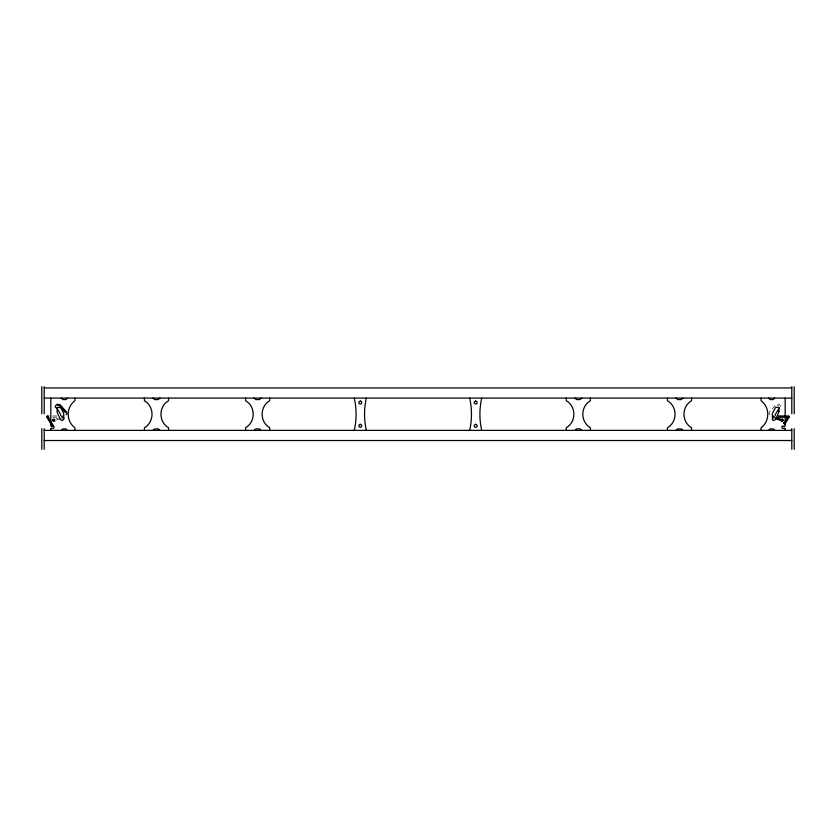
<?xml version="1.0" encoding="UTF-8"?>
<svg xmlns="http://www.w3.org/2000/svg" width="836" height="836" viewBox="0 0 836 836"><rect width="100%" height="100%" fill="white"/><g stroke="black" fill="none" stroke-linecap="round" stroke-linejoin="round"><path stroke-width="0.63" stroke-dasharray="4.18 3.13" d="M56.169 418.846L58.196 418.115M56.618 420.017L60.683 418.543M52.553 415.983L57.663 415.92M52.658 417.227L57.809 417.164M777.261 405.376L778.285 405.439M769.778 414.75L769.036 413.423L769.517 411.929L775.735 404.875L778.713 404.227L780.542 405.941L780.709 407.644"/><path stroke-width="1.25" d="M366.325 430.383C363.932 419.62 363.932 408.856 366.325 398.082M481.714 430.383C479.321 419.62 479.321 408.856 481.714 398.082M55.27 407.644L55.448 405.941L57.266 404.227L60.244 404.875L66.472 411.929L66.943 413.423L66.201 414.75M60.777 415.534L60.6 414.29M67.382 398.082L65.877 399.587L62.867 399.587L61.362 398.082M61.362 430.383L62.867 428.878L65.877 428.878L67.382 430.383M774.638 398.082L773.133 399.587L770.123 399.587L768.618 398.082M768.618 430.383L770.123 428.878L773.133 428.878L774.638 430.383M159.937 398.082L158.213 399.587L154.764 399.587L153.04 398.082M153.04 430.383L154.764 428.878L158.213 428.878L159.937 430.383M261.104 398.082L259.379 399.587L255.931 399.587L254.207 398.082M254.207 430.383L255.931 428.878L259.379 428.878L261.104 430.383M581.793 398.082L580.069 399.587L576.621 399.587L574.896 398.082M574.896 430.383L576.621 428.878L580.069 428.878L581.793 430.383M682.96 398.082L681.235 399.587L677.787 399.587L676.063 398.082M676.063 430.383L677.787 428.878L681.235 428.878L682.96 430.383M784.847 421.898L788.243 416.203L788.787 417.342L778.18 417.164M784.659 424.678L789.351 416.809L789.017 416.098L778.316 415.92M775.912 413.433L779.309 407.905M775.38 414.29L775.233 415.544M62.585 416.004L61.498 416.871M62.104 417.969L62.857 417.383M47.203 417.342L47.736 416.203L53.055 425.116M57.694 405.439L58.719 405.376M48.728 416.025L46.962 416.098L46.628 416.809L51.968 425.743M47.757 417.31L48.791 417.268M44.203 387.946L791.797 387.946M44.203 398.082L791.797 398.082M44.203 430.383L791.797 430.383M44.203 440.52L791.797 440.52M775.766 417.383L780.834 419.212M775.296 418.543L780.385 420.383M774.481 416.871L773.404 416.004M773.122 417.383L773.875 417.969M59.44 405.826L65.375 412.545M56.67 407.905L60.067 413.433M469.675 430.383C472.068 419.62 472.068 408.856 469.675 398.082M354.286 430.383C356.679 419.62 356.679 408.856 354.286 398.082M794.2 386.692L794.2 413.789M794.2 428.68L794.2 449.308M791.797 386.692L791.797 413.789M791.797 428.68L791.797 449.308M785.171 398.082L785.171 425.837L784.272 426.736L782.841 425.837L781.859 426.736L782.13 428.22L785.171 428.481L785.171 430.383M761.094 398.082L761.094 400.737C769.998 407.08 769.998 421.386 761.094 427.729L761.094 430.383M691.571 398.082L691.571 400.737C681.465 406.515 681.465 421.95 691.571 427.729L691.571 430.383M667.452 398.082L667.452 400.737C677.557 406.515 677.557 421.95 667.452 427.729L667.452 430.383M590.404 398.082L590.404 400.737C580.299 406.515 580.299 421.95 590.404 427.729L590.404 430.383M566.285 398.082L566.285 400.737C576.391 406.515 576.391 421.95 566.285 427.729L566.285 430.383M269.714 398.082L269.714 400.737C259.609 406.515 259.609 421.95 269.714 427.729L269.714 430.383M245.596 398.082L245.596 400.737C255.701 406.515 255.701 421.95 245.596 427.729L245.596 430.383M168.548 398.082L168.548 400.737C158.443 406.515 158.443 421.95 168.548 427.729L168.548 430.383M144.429 398.082L144.429 400.737C154.535 406.515 154.535 421.95 144.429 427.729L144.429 430.383M74.906 398.082L74.906 400.737C66.002 407.08 66.002 421.386 74.906 427.729L74.906 430.383M50.829 398.082L50.829 425.837L51.727 426.736L53.159 425.837L54.141 426.736L53.87 428.22L50.829 428.481L50.829 430.383M44.203 386.692L44.203 413.789M44.203 428.68L44.203 449.308M41.8 386.692L41.8 413.789M41.8 428.68L41.8 449.308M52.877 419.62L52.867 420.738L53.828 421.313L54.8 420.769L54.821 419.651L53.859 419.076L52.877 419.62M779.089 411.364L775.568 419.526L773.54 420.539L772.527 419.902L772.307 413.527L775.62 407.289L778.828 407.414L779.089 411.364M782.747 420.09L781.806 420.916L782.078 419.693L782.747 420.09M63.881 418.773L62.46 420.539L60.432 419.526L57.067 412.106L57.172 407.414L60.725 407.644L63.693 413.527L63.881 418.773M54.486 420.205L54.183 420.916L53.232 420.09L54.486 420.205M782.141 419.076L781.179 419.651L781.2 420.769L782.172 421.313L783.133 420.738L783.123 419.62L782.141 419.076M360.306 401.04L358.947 401.823L358.947 403.38L360.306 404.164L361.664 403.38L361.664 401.823L360.306 401.04M360.306 424.301L358.947 425.085L358.947 426.653L360.306 427.426L361.664 426.653L361.664 425.085L360.306 424.301M475.694 401.04L474.336 401.823L474.336 403.38L475.694 404.164L477.053 403.38L477.053 401.823L475.694 401.04M475.694 424.301L474.336 425.085L474.336 426.653L475.694 427.426L477.053 426.653L477.053 425.085L475.694 424.301M783.478 422.88L784.168 423.058L783.478 422.88"/></g></svg>
